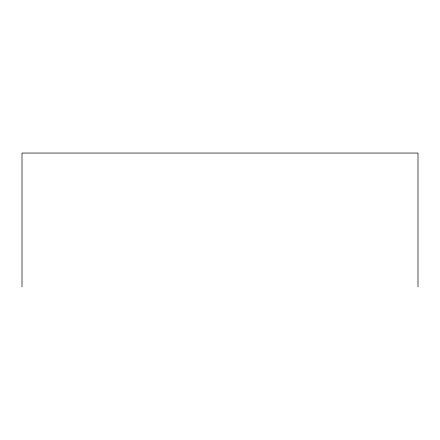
<?xml version="1.0" encoding="UTF-8"?>
<svg xmlns="http://www.w3.org/2000/svg" width="440" height="440" viewBox="0 0 440 440"><rect width="100%" height="100%" fill="white"/><g stroke="black" fill="none" stroke-linecap="round" stroke-linejoin="round"><path stroke-width="0.66" d="M418 286.952L418 153.048L22 153.048L22 286.952"/></g></svg>
